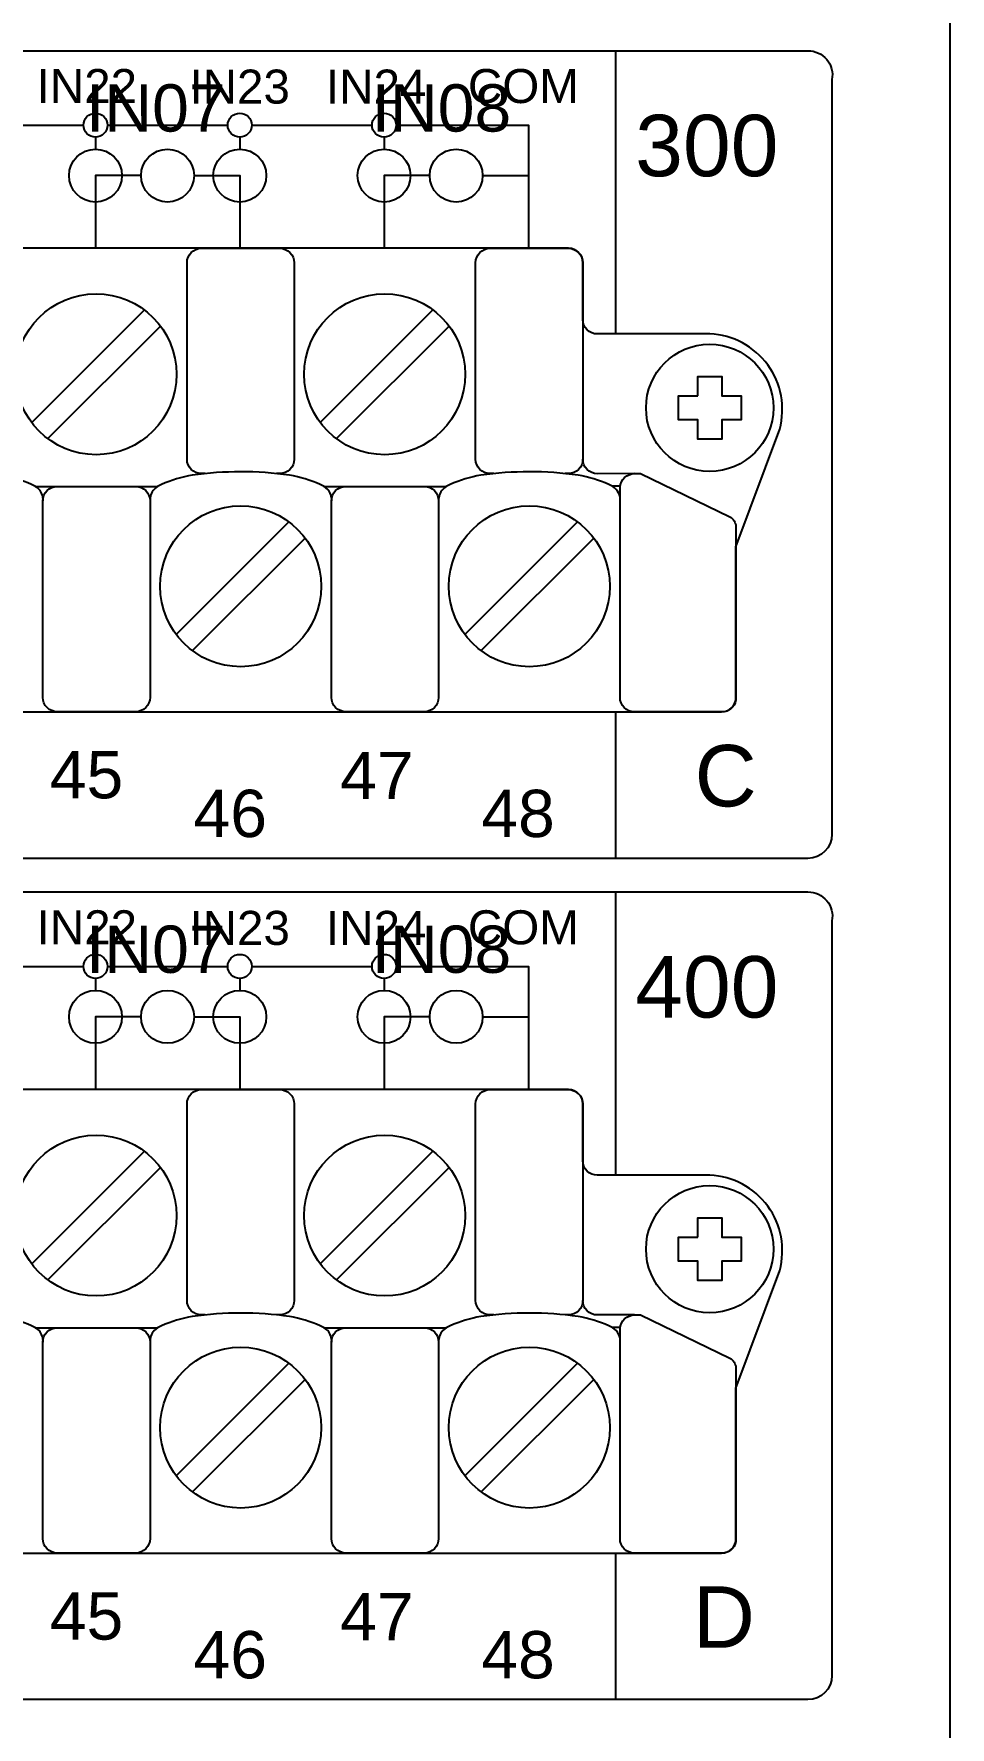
# Model space of a CAD drawing. Extents: x 1 to 47.7, y 0.3 to 34.2.
# Drawn here: x 42.345 to 44.25, y 9.049 to 12.571 of the extents above; entities that cross this region are included whole.
import ezdxf

# ---------------------------------------------------------------- set-up
doc = ezdxf.new("R2010")
doc.units = 0
doc.header["$MEASUREMENT"] = 0
for name, color, linetype in [('5_1__0__EMPTY', 7, 'CONTINUOUS'), ('5_2__2___8__OPTOISO_IND_LS', 7, 'CONTINUOUS'), ('5_3__7___8__OPTOISO_IND_LS', 7, 'CONTINUOUS'), ('5_4__4___24__OPTOISO_LS_IN', 7, 'CONTINUOUS'), ('5_5__D___24__OPTOISO_LS_IN', 7, 'CONTINUOUS'), ('5_6__8___8__OPTOISO_IND_LS', 7, 'CONTINUOUS'), ('6_1__0__EMPTY', 7, 'CONTINUOUS'), ('6_2__2___8__OPTOISO_IND_LS', 7, 'CONTINUOUS'), ('6_3__7___8__OPTOISO_IND_LS', 7, 'CONTINUOUS'), ('6_4__4___24__OPTOISO_LS_IN', 7, 'CONTINUOUS'), ('6_5__D___24__OPTOISO_LS_IN', 7, 'CONTINUOUS'), ('6_6__8___8__OPTOISO_IND_LS', 7, 'CONTINUOUS'), ('7_0______DWG_', 7, 'CONTINUOUS')]:
    doc.layers.add(name, color=color, linetype=linetype)
doc.styles.add('ARIAL', font='arial.ttf')

msp = doc.modelspace()

# ---------------------------------------------------------------- linework, layer by layer
at = {"layer": '5_1__0__EMPTY'}
msp.add_lwpolyline([(43.4565, 12.1253), (38.4754, 12.1254, 0.414215), (38.4454, 12.0954), (38.4455, 11.7825), (38.3546, 11.5377, 0.47859), (38.4996, 11.3392), (38.733, 11.3392, -0.414214), (38.763, 11.3092), (38.763, 11.1912, 0.414213), (38.793, 11.1612), (43.7748, 11.1611, 0.414214), (43.8048, 11.1911), (43.8048, 11.5042), (43.8957, 11.7489, 0.480048), (43.7507, 11.9471), (43.5165, 11.9471, -0.414214), (43.4865, 11.9771), (43.4865, 12.0953, 0.414212), (43.4565, 12.1253), (43.4565, 12.1253)], format="xyb", dxfattribs=at)
msp.add_lwpolyline([(43.7252, 11.8182), (43.7252, 11.8585), (43.7752, 11.8585), (43.7752, 11.8182), (43.8153, 11.8182), (43.8153, 11.7683), (43.7752, 11.7683), (43.7752, 11.7283), (43.7252, 11.7283), (43.7252, 11.7683), (43.6851, 11.7683), (43.6851, 11.8182)], close=True, dxfattribs=at)
msp.add_circle((43.7502, 11.7934), 0.1324, dxfattribs=at)
at = {"layer": '5_2__2___8__OPTOISO_IND_LS'}
for points in [[(42.5681, 12.2765), (42.4732, 12.2765), (42.4732, 12.1253)], [(42.6781, 12.2765), (42.7732, 12.2765), (42.7732, 12.1253)], [(43.1681, 12.2765), (43.0732, 12.2765), (43.0732, 12.1253)], [(43.2781, 12.2765), (43.3732, 12.2765), (43.3732, 12.1253)], [(42.5749, 11.997), (42.3407, 11.7628)], [(43.1749, 11.997), (42.9407, 11.7628)], [(42.6083, 11.9635), (42.3741, 11.7294)], [(43.2083, 11.9635), (42.9741, 11.7294)], [(42.348, 11.6299), (42.6031, 11.6299)], [(42.948, 11.6299), (43.2031, 11.6299)], [(43.564, 11.6306), (43.547, 11.6306)], [(42.8755, 11.556), (42.6413, 11.3218)], [(43.4755, 11.556), (43.2414, 11.3218)], [(42.9089, 11.5225), (42.6748, 11.2884)], [(43.509, 11.5225), (43.2748, 11.2884)]]:
    msp.add_lwpolyline(points, dxfattribs=at)
for points in [[(38.763, 11.1912, 0.414213), (38.793, 11.1612), (43.7748, 11.1611, 0.414214), (43.8048, 11.1911), (43.8048, 11.5042), (43.8957, 11.7489, 0.480048), (43.7507, 11.9471), (43.5165, 11.9471, -0.414214), (43.4865, 11.9771), (43.4865, 12.0953, 0.414212), (43.4565, 12.1253), (43.4565, 12.1253), (38.4754, 12.1254, 0.414215), (38.4454, 12.0954), (38.4455, 11.7825), (38.3546, 11.5377, 0.47859), (38.4996, 11.3392), (38.733, 11.3392, -0.414214), (38.763, 11.3092)], [(42.7015, 11.6566), (42.6936, 11.6566, -0.414214), (42.6636, 11.6866), (42.6636, 12.0953, -0.414214), (42.6936, 12.1253), (42.8564, 12.1253, -0.414214), (42.8864, 12.0953), (42.8864, 11.6866, -0.414214), (42.8564, 11.6566), (42.8496, 11.6566)], [(43.3015, 11.6566), (43.2936, 11.6566, -0.414214), (43.2636, 11.6866), (43.2636, 12.0953, -0.414214), (43.2936, 12.1253), (43.4565, 12.1253, -0.414214), (43.4865, 12.0953), (43.4865, 11.6866, -0.414214), (43.4565, 11.6566), (43.4496, 11.6566)], [(42.3645, 11.5999, 0.191033), (42.356, 11.6238, 0.081668), (42.3404, 11.634, 0.0591), (42.2767, 11.6533, 0.034646), (42.1751, 11.6604, 0.03436), (42.0744, 11.6533, 0.0591), (42.0107, 11.634, 0.081668), (41.9951, 11.6238, 0.191033), (41.9866, 11.5999)], [(42.9645, 11.5999, 0.191033), (42.956, 11.6238, 0.081668), (42.9404, 11.634, 0.0591), (42.8767, 11.6533, 0.034646), (42.7751, 11.6604, 0.03436), (42.6745, 11.6533, 0.0591), (42.6107, 11.634, 0.081668), (42.5951, 11.6238, 0.191033), (42.5866, 11.5999)], [(43.5638, 11.6084, 0.127742), (43.556, 11.6238, 0.081668), (43.5404, 11.634, 0.0591), (43.4767, 11.6533, 0.034646), (43.3752, 11.6604, 0.03436), (43.2745, 11.6533, 0.0591), (43.2108, 11.634, 0.081668), (43.1951, 11.6238, 0.191033), (43.1866, 11.5999)], [(43.5938, 11.6565), (43.5165, 11.6564, -0.414214), (43.4865, 11.6864)], [(42.5566, 11.6299, -0.414214), (42.5866, 11.5999), (42.5866, 11.1912, -0.414214), (42.5566, 11.1612), (42.3938, 11.1612, -0.414214), (42.3638, 11.1912), (42.3638, 11.5999, -0.414214), (42.3938, 11.6299)], [(43.1566, 11.6299, -0.414214), (43.1866, 11.5999), (43.1866, 11.1912, -0.414214), (43.1566, 11.1612), (42.9938, 11.1612, -0.414214), (42.9638, 11.1912), (42.9638, 11.5999, -0.414214), (42.9938, 11.6299)]]:
    msp.add_lwpolyline(points, format="xyb", dxfattribs=at)
msp.add_lwpolyline([(43.7252, 11.8182), (43.7252, 11.8585), (43.7752, 11.8585), (43.7752, 11.8182), (43.8153, 11.8182), (43.8153, 11.7683), (43.7752, 11.7683), (43.7752, 11.7283), (43.7252, 11.7283), (43.7252, 11.7683), (43.6851, 11.7683), (43.6851, 11.8182)], close=True, dxfattribs=at)
msp.add_lwpolyline([(43.7781, 11.1613), (43.5938, 11.1611, -0.414214), (43.5638, 11.1911), (43.5638, 11.6282, -0.390527), (43.5938, 11.6565), (43.606, 11.6565), (43.7919, 11.5668, -0.241514), (43.8048, 11.5468), (43.8048, 11.1911, -0.422157)], format="xyb", close=True, dxfattribs=at)
for centre, radius in [((42.6231, 12.2765), 0.055), ((43.2231, 12.2765), 0.055), ((42.4745, 11.8632), 0.1673), ((43.0745, 11.8632), 0.1673), ((43.7502, 11.7934), 0.1324), ((42.7751, 11.4222), 0.1673), ((43.3752, 11.4222), 0.1673)]:
    msp.add_circle(centre, radius, dxfattribs=at)
at = {"layer": '5_3__7___8__OPTOISO_IND_LS'}
for points in [[(42.5681, 12.2765), (42.4732, 12.2765), (42.4732, 12.1253)], [(42.6781, 12.2765), (42.7732, 12.2765), (42.7732, 12.1253)], [(43.1681, 12.2765), (43.0732, 12.2765), (43.0732, 12.1253)], [(43.2781, 12.2765), (43.3732, 12.2765), (43.3732, 12.1253)], [(42.5749, 11.997), (42.3407, 11.7628)], [(43.1749, 11.997), (42.9407, 11.7628)], [(42.6083, 11.9635), (42.3741, 11.7294)], [(43.2083, 11.9635), (42.9741, 11.7294)], [(42.348, 11.6299), (42.6031, 11.6299)], [(42.948, 11.6299), (43.2031, 11.6299)], [(43.564, 11.6306), (43.547, 11.6306)], [(42.8755, 11.556), (42.6413, 11.3218)], [(43.4755, 11.556), (43.2414, 11.3218)], [(42.9089, 11.5225), (42.6748, 11.2884)], [(43.509, 11.5225), (43.2748, 11.2884)]]:
    msp.add_lwpolyline(points, dxfattribs=at)
for points in [[(38.763, 11.1912, 0.414213), (38.793, 11.1612), (43.7748, 11.1611, 0.414214), (43.8048, 11.1911), (43.8048, 11.5042), (43.8957, 11.7489, 0.480048), (43.7507, 11.9471), (43.5165, 11.9471, -0.414214), (43.4865, 11.9771), (43.4865, 12.0953, 0.414212), (43.4565, 12.1253), (43.4565, 12.1253), (38.4754, 12.1254, 0.414215), (38.4454, 12.0954), (38.4455, 11.7825), (38.3546, 11.5377, 0.47859), (38.4996, 11.3392), (38.733, 11.3392, -0.414214), (38.763, 11.3092)], [(42.7015, 11.6566), (42.6936, 11.6566, -0.414214), (42.6636, 11.6866), (42.6636, 12.0953, -0.414214), (42.6936, 12.1253), (42.8564, 12.1253, -0.414214), (42.8864, 12.0953), (42.8864, 11.6866, -0.414214), (42.8564, 11.6566), (42.8496, 11.6566)], [(43.3015, 11.6566), (43.2936, 11.6566, -0.414214), (43.2636, 11.6866), (43.2636, 12.0953, -0.414214), (43.2936, 12.1253), (43.4565, 12.1253, -0.414214), (43.4865, 12.0953), (43.4865, 11.6866, -0.414214), (43.4565, 11.6566), (43.4496, 11.6566)], [(42.3645, 11.5999, 0.191033), (42.356, 11.6238, 0.081668), (42.3404, 11.634, 0.0591), (42.2767, 11.6533, 0.034646), (42.1751, 11.6604, 0.03436), (42.0744, 11.6533, 0.0591), (42.0107, 11.634, 0.081668), (41.9951, 11.6238, 0.191033), (41.9866, 11.5999)], [(42.9645, 11.5999, 0.191033), (42.956, 11.6238, 0.081668), (42.9404, 11.634, 0.0591), (42.8767, 11.6533, 0.034646), (42.7751, 11.6604, 0.03436), (42.6745, 11.6533, 0.0591), (42.6107, 11.634, 0.081668), (42.5951, 11.6238, 0.191033), (42.5866, 11.5999)], [(43.5638, 11.6084, 0.127742), (43.556, 11.6238, 0.081668), (43.5404, 11.634, 0.0591), (43.4767, 11.6533, 0.034646), (43.3752, 11.6604, 0.03436), (43.2745, 11.6533, 0.0591), (43.2108, 11.634, 0.081668), (43.1951, 11.6238, 0.191033), (43.1866, 11.5999)], [(43.5938, 11.6565), (43.5165, 11.6564, -0.414214), (43.4865, 11.6864)], [(42.5566, 11.6299, -0.414214), (42.5866, 11.5999), (42.5866, 11.1912, -0.414214), (42.5566, 11.1612), (42.3938, 11.1612, -0.414214), (42.3638, 11.1912), (42.3638, 11.5999, -0.414214), (42.3938, 11.6299)], [(43.1566, 11.6299, -0.414214), (43.1866, 11.5999), (43.1866, 11.1912, -0.414214), (43.1566, 11.1612), (42.9938, 11.1612, -0.414214), (42.9638, 11.1912), (42.9638, 11.5999, -0.414214), (42.9938, 11.6299)]]:
    msp.add_lwpolyline(points, format="xyb", dxfattribs=at)
msp.add_lwpolyline([(43.7252, 11.8182), (43.7252, 11.8585), (43.7752, 11.8585), (43.7752, 11.8182), (43.8153, 11.8182), (43.8153, 11.7683), (43.7752, 11.7683), (43.7752, 11.7283), (43.7252, 11.7283), (43.7252, 11.7683), (43.6851, 11.7683), (43.6851, 11.8182)], close=True, dxfattribs=at)
msp.add_lwpolyline([(43.7781, 11.1613), (43.5938, 11.1611, -0.414214), (43.5638, 11.1911), (43.5638, 11.6282, -0.390527), (43.5938, 11.6565), (43.606, 11.6565), (43.7919, 11.5668, -0.241514), (43.8048, 11.5468), (43.8048, 11.1911, -0.422157)], format="xyb", close=True, dxfattribs=at)
for centre, radius in [((42.6231, 12.2765), 0.055), ((43.2231, 12.2765), 0.055), ((42.4745, 11.8632), 0.1673), ((43.0745, 11.8632), 0.1673), ((43.7502, 11.7934), 0.1324), ((42.7751, 11.4222), 0.1673), ((43.3752, 11.4222), 0.1673)]:
    msp.add_circle(centre, radius, dxfattribs=at)
at = {"layer": '5_4__4___24__OPTOISO_LS_IN'}
for points in [[(42.1982, 12.3815), (42.4482, 12.3815)], [(42.4982, 12.3815), (42.7482, 12.3815)], [(42.7982, 12.3815), (43.0482, 12.3815)], [(43.0982, 12.3815), (43.3732, 12.3815), (43.3732, 12.1253)], [(42.4732, 12.3565), (42.4732, 12.3315)], [(42.7732, 12.3565), (42.7732, 12.3315)], [(43.0732, 12.3565), (43.0732, 12.3315)], [(42.4732, 12.2215), (42.4732, 12.1253)], [(42.7732, 12.2215), (42.7732, 12.1253)], [(43.0732, 12.2215), (43.0732, 12.1253)], [(42.5749, 11.997), (42.3407, 11.7628)], [(43.1749, 11.997), (42.9407, 11.7628)], [(42.6083, 11.9635), (42.3741, 11.7294)], [(43.2083, 11.9635), (42.9741, 11.7294)], [(42.348, 11.6299), (42.6031, 11.6299)], [(42.948, 11.6299), (43.2031, 11.6299)], [(43.564, 11.6306), (43.547, 11.6306)], [(42.8755, 11.556), (42.6413, 11.3218)], [(43.4755, 11.556), (43.2414, 11.3218)], [(42.9089, 11.5225), (42.6748, 11.2884)], [(43.509, 11.5225), (43.2748, 11.2884)]]:
    msp.add_lwpolyline(points, dxfattribs=at)
for points in [[(38.763, 11.1912, 0.414213), (38.793, 11.1612), (43.7748, 11.1611, 0.414214), (43.8048, 11.1911), (43.8048, 11.5042), (43.8957, 11.7489, 0.480048), (43.7507, 11.9471), (43.5165, 11.9471, -0.414214), (43.4865, 11.9771), (43.4865, 12.0953, 0.414212), (43.4565, 12.1253), (43.4565, 12.1253), (38.4754, 12.1254, 0.414215), (38.4454, 12.0954), (38.4455, 11.7825), (38.3546, 11.5377, 0.47859), (38.4996, 11.3392), (38.733, 11.3392, -0.414214), (38.763, 11.3092)], [(42.7015, 11.6566), (42.6936, 11.6566, -0.414214), (42.6636, 11.6866), (42.6636, 12.0953, -0.414214), (42.6936, 12.1253), (42.8564, 12.1253, -0.414214), (42.8864, 12.0953), (42.8864, 11.6866, -0.414214), (42.8564, 11.6566), (42.8496, 11.6566)], [(43.3015, 11.6566), (43.2936, 11.6566, -0.414214), (43.2636, 11.6866), (43.2636, 12.0953, -0.414214), (43.2936, 12.1253), (43.4565, 12.1253, -0.414214), (43.4865, 12.0953), (43.4865, 11.6866, -0.414214), (43.4565, 11.6566), (43.4496, 11.6566)], [(42.3645, 11.5999, 0.191033), (42.356, 11.6238, 0.081668), (42.3404, 11.634, 0.0591), (42.2767, 11.6533, 0.034646), (42.1751, 11.6604, 0.03436), (42.0744, 11.6533, 0.0591), (42.0107, 11.634, 0.081668), (41.9951, 11.6238, 0.191033), (41.9866, 11.5999)], [(42.9645, 11.5999, 0.191033), (42.956, 11.6238, 0.081668), (42.9404, 11.634, 0.0591), (42.8767, 11.6533, 0.034646), (42.7751, 11.6604, 0.03436), (42.6745, 11.6533, 0.0591), (42.6107, 11.634, 0.081668), (42.5951, 11.6238, 0.191033), (42.5866, 11.5999)], [(43.5638, 11.6084, 0.127742), (43.556, 11.6238, 0.081668), (43.5404, 11.634, 0.0591), (43.4767, 11.6533, 0.034646), (43.3752, 11.6604, 0.03436), (43.2745, 11.6533, 0.0591), (43.2108, 11.634, 0.081668), (43.1951, 11.6238, 0.191033), (43.1866, 11.5999)], [(43.5938, 11.6565), (43.5165, 11.6564, -0.414214), (43.4865, 11.6864)], [(42.5566, 11.6299, -0.414214), (42.5866, 11.5999), (42.5866, 11.1912, -0.414214), (42.5566, 11.1612), (42.3938, 11.1612, -0.414214), (42.3638, 11.1912), (42.3638, 11.5999, -0.414214), (42.3938, 11.6299)], [(43.1566, 11.6299, -0.414214), (43.1866, 11.5999), (43.1866, 11.1912, -0.414214), (43.1566, 11.1612), (42.9938, 11.1612, -0.414214), (42.9638, 11.1912), (42.9638, 11.5999, -0.414214), (42.9938, 11.6299)]]:
    msp.add_lwpolyline(points, format="xyb", dxfattribs=at)
msp.add_lwpolyline([(43.7252, 11.8182), (43.7252, 11.8585), (43.7752, 11.8585), (43.7752, 11.8182), (43.8153, 11.8182), (43.8153, 11.7683), (43.7752, 11.7683), (43.7752, 11.7283), (43.7252, 11.7283), (43.7252, 11.7683), (43.6851, 11.7683), (43.6851, 11.8182)], close=True, dxfattribs=at)
msp.add_lwpolyline([(43.7781, 11.1613), (43.5938, 11.1611, -0.414214), (43.5638, 11.1911), (43.5638, 11.6282, -0.390527), (43.5938, 11.6565), (43.606, 11.6565), (43.7919, 11.5668, -0.241514), (43.8048, 11.5468), (43.8048, 11.1911, -0.422157)], format="xyb", close=True, dxfattribs=at)
for centre, radius in [((42.4732, 12.3815), 0.025), ((42.7732, 12.3815), 0.025), ((43.0732, 12.3815), 0.025), ((42.4732, 12.2765), 0.055), ((42.7732, 12.2765), 0.055), ((43.0732, 12.2765), 0.055), ((42.4745, 11.8632), 0.1673), ((43.0745, 11.8632), 0.1673), ((43.7502, 11.7934), 0.1324), ((42.7751, 11.4222), 0.1673), ((43.3752, 11.4222), 0.1673)]:
    msp.add_circle(centre, radius, dxfattribs=at)
at = {"layer": '5_5__D___24__OPTOISO_LS_IN'}
for points in [[(42.1982, 12.3815), (42.4482, 12.3815)], [(42.4982, 12.3815), (42.7482, 12.3815)], [(42.7982, 12.3815), (43.0482, 12.3815)], [(43.0982, 12.3815), (43.3732, 12.3815), (43.3732, 12.1253)], [(42.4732, 12.3565), (42.4732, 12.3315)], [(42.7732, 12.3565), (42.7732, 12.3315)], [(43.0732, 12.3565), (43.0732, 12.3315)], [(42.4732, 12.2215), (42.4732, 12.1253)], [(42.7732, 12.2215), (42.7732, 12.1253)], [(43.0732, 12.2215), (43.0732, 12.1253)], [(42.5749, 11.997), (42.3407, 11.7628)], [(43.1749, 11.997), (42.9407, 11.7628)], [(42.6083, 11.9635), (42.3741, 11.7294)], [(43.2083, 11.9635), (42.9741, 11.7294)], [(42.348, 11.6299), (42.6031, 11.6299)], [(42.948, 11.6299), (43.2031, 11.6299)], [(43.564, 11.6306), (43.547, 11.6306)], [(42.8755, 11.556), (42.6413, 11.3218)], [(43.4755, 11.556), (43.2414, 11.3218)], [(42.9089, 11.5225), (42.6748, 11.2884)], [(43.509, 11.5225), (43.2748, 11.2884)]]:
    msp.add_lwpolyline(points, dxfattribs=at)
for points in [[(38.763, 11.1912, 0.414213), (38.793, 11.1612), (43.7748, 11.1611, 0.414214), (43.8048, 11.1911), (43.8048, 11.5042), (43.8957, 11.7489, 0.480048), (43.7507, 11.9471), (43.5165, 11.9471, -0.414214), (43.4865, 11.9771), (43.4865, 12.0953, 0.414212), (43.4565, 12.1253), (43.4565, 12.1253), (38.4754, 12.1254, 0.414215), (38.4454, 12.0954), (38.4455, 11.7825), (38.3546, 11.5377, 0.47859), (38.4996, 11.3392), (38.733, 11.3392, -0.414214), (38.763, 11.3092)], [(42.7015, 11.6566), (42.6936, 11.6566, -0.414214), (42.6636, 11.6866), (42.6636, 12.0953, -0.414214), (42.6936, 12.1253), (42.8564, 12.1253, -0.414214), (42.8864, 12.0953), (42.8864, 11.6866, -0.414214), (42.8564, 11.6566), (42.8496, 11.6566)], [(43.3015, 11.6566), (43.2936, 11.6566, -0.414214), (43.2636, 11.6866), (43.2636, 12.0953, -0.414214), (43.2936, 12.1253), (43.4565, 12.1253, -0.414214), (43.4865, 12.0953), (43.4865, 11.6866, -0.414214), (43.4565, 11.6566), (43.4496, 11.6566)], [(42.3645, 11.5999, 0.191033), (42.356, 11.6238, 0.081668), (42.3404, 11.634, 0.0591), (42.2767, 11.6533, 0.034646), (42.1751, 11.6604, 0.03436), (42.0744, 11.6533, 0.0591), (42.0107, 11.634, 0.081668), (41.9951, 11.6238, 0.191033), (41.9866, 11.5999)], [(42.9645, 11.5999, 0.191033), (42.956, 11.6238, 0.081668), (42.9404, 11.634, 0.0591), (42.8767, 11.6533, 0.034646), (42.7751, 11.6604, 0.03436), (42.6745, 11.6533, 0.0591), (42.6107, 11.634, 0.081668), (42.5951, 11.6238, 0.191033), (42.5866, 11.5999)], [(43.5638, 11.6084, 0.127742), (43.556, 11.6238, 0.081668), (43.5404, 11.634, 0.0591), (43.4767, 11.6533, 0.034646), (43.3752, 11.6604, 0.03436), (43.2745, 11.6533, 0.0591), (43.2108, 11.634, 0.081668), (43.1951, 11.6238, 0.191033), (43.1866, 11.5999)], [(43.5938, 11.6565), (43.5165, 11.6564, -0.414214), (43.4865, 11.6864)], [(42.5566, 11.6299, -0.414214), (42.5866, 11.5999), (42.5866, 11.1912, -0.414214), (42.5566, 11.1612), (42.3938, 11.1612, -0.414214), (42.3638, 11.1912), (42.3638, 11.5999, -0.414214), (42.3938, 11.6299)], [(43.1566, 11.6299, -0.414214), (43.1866, 11.5999), (43.1866, 11.1912, -0.414214), (43.1566, 11.1612), (42.9938, 11.1612, -0.414214), (42.9638, 11.1912), (42.9638, 11.5999, -0.414214), (42.9938, 11.6299)]]:
    msp.add_lwpolyline(points, format="xyb", dxfattribs=at)
msp.add_lwpolyline([(43.7252, 11.8182), (43.7252, 11.8585), (43.7752, 11.8585), (43.7752, 11.8182), (43.8153, 11.8182), (43.8153, 11.7683), (43.7752, 11.7683), (43.7752, 11.7283), (43.7252, 11.7283), (43.7252, 11.7683), (43.6851, 11.7683), (43.6851, 11.8182)], close=True, dxfattribs=at)
msp.add_lwpolyline([(43.7781, 11.1613), (43.5938, 11.1611, -0.414214), (43.5638, 11.1911), (43.5638, 11.6282, -0.390527), (43.5938, 11.6565), (43.606, 11.6565), (43.7919, 11.5668, -0.241514), (43.8048, 11.5468), (43.8048, 11.1911, -0.422157)], format="xyb", close=True, dxfattribs=at)
for centre, radius in [((42.4732, 12.3815), 0.025), ((42.7732, 12.3815), 0.025), ((43.0732, 12.3815), 0.025), ((42.4732, 12.2765), 0.055), ((42.7732, 12.2765), 0.055), ((43.0732, 12.2765), 0.055), ((42.4745, 11.8632), 0.1673), ((43.0745, 11.8632), 0.1673), ((43.7502, 11.7934), 0.1324), ((42.7751, 11.4222), 0.1673), ((43.3752, 11.4222), 0.1673)]:
    msp.add_circle(centre, radius, dxfattribs=at)
at = {"layer": '5_6__8___8__OPTOISO_IND_LS'}
for points in [[(42.5681, 12.2765), (42.4732, 12.2765), (42.4732, 12.1253)], [(42.6781, 12.2765), (42.7732, 12.2765), (42.7732, 12.1253)], [(43.1681, 12.2765), (43.0732, 12.2765), (43.0732, 12.1253)], [(43.2781, 12.2765), (43.3732, 12.2765), (43.3732, 12.1253)], [(42.5749, 11.997), (42.3407, 11.7628)], [(43.1749, 11.997), (42.9407, 11.7628)], [(42.6083, 11.9635), (42.3741, 11.7294)], [(43.2083, 11.9635), (42.9741, 11.7294)], [(42.348, 11.6299), (42.6031, 11.6299)], [(42.948, 11.6299), (43.2031, 11.6299)], [(43.564, 11.6306), (43.547, 11.6306)], [(42.8755, 11.556), (42.6413, 11.3218)], [(43.4755, 11.556), (43.2414, 11.3218)], [(42.9089, 11.5225), (42.6748, 11.2884)], [(43.509, 11.5225), (43.2748, 11.2884)]]:
    msp.add_lwpolyline(points, dxfattribs=at)
for points in [[(38.763, 11.1912, 0.414213), (38.793, 11.1612), (43.7748, 11.1611, 0.414214), (43.8048, 11.1911), (43.8048, 11.5042), (43.8957, 11.7489, 0.480048), (43.7507, 11.9471), (43.5165, 11.9471, -0.414214), (43.4865, 11.9771), (43.4865, 12.0953, 0.414212), (43.4565, 12.1253), (43.4565, 12.1253), (38.4754, 12.1254, 0.414215), (38.4454, 12.0954), (38.4455, 11.7825), (38.3546, 11.5377, 0.47859), (38.4996, 11.3392), (38.733, 11.3392, -0.414214), (38.763, 11.3092)], [(42.7015, 11.6566), (42.6936, 11.6566, -0.414214), (42.6636, 11.6866), (42.6636, 12.0953, -0.414214), (42.6936, 12.1253), (42.8564, 12.1253, -0.414214), (42.8864, 12.0953), (42.8864, 11.6866, -0.414214), (42.8564, 11.6566), (42.8496, 11.6566)], [(43.3015, 11.6566), (43.2936, 11.6566, -0.414214), (43.2636, 11.6866), (43.2636, 12.0953, -0.414214), (43.2936, 12.1253), (43.4565, 12.1253, -0.414214), (43.4865, 12.0953), (43.4865, 11.6866, -0.414214), (43.4565, 11.6566), (43.4496, 11.6566)], [(42.3645, 11.5999, 0.191033), (42.356, 11.6238, 0.081668), (42.3404, 11.634, 0.0591), (42.2767, 11.6533, 0.034646), (42.1751, 11.6604, 0.03436), (42.0744, 11.6533, 0.0591), (42.0107, 11.634, 0.081668), (41.9951, 11.6238, 0.191033), (41.9866, 11.5999)], [(42.9645, 11.5999, 0.191033), (42.956, 11.6238, 0.081668), (42.9404, 11.634, 0.0591), (42.8767, 11.6533, 0.034646), (42.7751, 11.6604, 0.03436), (42.6745, 11.6533, 0.0591), (42.6107, 11.634, 0.081668), (42.5951, 11.6238, 0.191033), (42.5866, 11.5999)], [(43.5638, 11.6084, 0.127742), (43.556, 11.6238, 0.081668), (43.5404, 11.634, 0.0591), (43.4767, 11.6533, 0.034646), (43.3752, 11.6604, 0.03436), (43.2745, 11.6533, 0.0591), (43.2108, 11.634, 0.081668), (43.1951, 11.6238, 0.191033), (43.1866, 11.5999)], [(43.5938, 11.6565), (43.5165, 11.6564, -0.414214), (43.4865, 11.6864)], [(42.5566, 11.6299, -0.414214), (42.5866, 11.5999), (42.5866, 11.1912, -0.414214), (42.5566, 11.1612), (42.3938, 11.1612, -0.414214), (42.3638, 11.1912), (42.3638, 11.5999, -0.414214), (42.3938, 11.6299)], [(43.1566, 11.6299, -0.414214), (43.1866, 11.5999), (43.1866, 11.1912, -0.414214), (43.1566, 11.1612), (42.9938, 11.1612, -0.414214), (42.9638, 11.1912), (42.9638, 11.5999, -0.414214), (42.9938, 11.6299)]]:
    msp.add_lwpolyline(points, format="xyb", dxfattribs=at)
msp.add_lwpolyline([(43.7252, 11.8182), (43.7252, 11.8585), (43.7752, 11.8585), (43.7752, 11.8182), (43.8153, 11.8182), (43.8153, 11.7683), (43.7752, 11.7683), (43.7752, 11.7283), (43.7252, 11.7283), (43.7252, 11.7683), (43.6851, 11.7683), (43.6851, 11.8182)], close=True, dxfattribs=at)
msp.add_lwpolyline([(43.7781, 11.1613), (43.5938, 11.1611, -0.414214), (43.5638, 11.1911), (43.5638, 11.6282, -0.390527), (43.5938, 11.6565), (43.606, 11.6565), (43.7919, 11.5668, -0.241514), (43.8048, 11.5468), (43.8048, 11.1911, -0.422157)], format="xyb", close=True, dxfattribs=at)
for centre, radius in [((42.6231, 12.2765), 0.055), ((43.2231, 12.2765), 0.055), ((42.4745, 11.8632), 0.1673), ((43.0745, 11.8632), 0.1673), ((43.7502, 11.7934), 0.1324), ((42.7751, 11.4222), 0.1673), ((43.3752, 11.4222), 0.1673)]:
    msp.add_circle(centre, radius, dxfattribs=at)
at = {"layer": '6_1__0__EMPTY'}
msp.add_lwpolyline([(43.4565, 10.3753), (38.4754, 10.3754, 0.414215), (38.4454, 10.3454), (38.4455, 10.0325), (38.3546, 9.7877, 0.47859), (38.4996, 9.5892), (38.733, 9.5892, -0.414214), (38.763, 9.5592), (38.763, 9.4412, 0.414213), (38.793, 9.4112), (43.7748, 9.4111, 0.414214), (43.8048, 9.4411), (43.8048, 9.7542), (43.8957, 9.9989, 0.480048), (43.7507, 10.1971), (43.5165, 10.1971, -0.414214), (43.4865, 10.2271), (43.4865, 10.3453, 0.414212), (43.4565, 10.3753), (43.4565, 10.3753)], format="xyb", dxfattribs=at)
msp.add_lwpolyline([(43.7252, 10.0682), (43.7252, 10.1085), (43.7752, 10.1085), (43.7752, 10.0682), (43.8153, 10.0682), (43.8153, 10.0183), (43.7752, 10.0183), (43.7752, 9.9783), (43.7252, 9.9783), (43.7252, 10.0183), (43.6851, 10.0183), (43.6851, 10.0682)], close=True, dxfattribs=at)
msp.add_circle((43.7502, 10.0434), 0.1324, dxfattribs=at)
at = {"layer": '6_2__2___8__OPTOISO_IND_LS'}
for points in [[(42.5681, 10.5265), (42.4732, 10.5265), (42.4732, 10.3753)], [(42.6781, 10.5265), (42.7732, 10.5265), (42.7732, 10.3753)], [(43.1681, 10.5265), (43.0732, 10.5265), (43.0732, 10.3753)], [(43.2781, 10.5265), (43.3732, 10.5265), (43.3732, 10.3753)], [(42.5749, 10.247), (42.3407, 10.0128)], [(43.1749, 10.247), (42.9407, 10.0128)], [(42.6083, 10.2135), (42.3741, 9.9794)], [(43.2083, 10.2135), (42.9741, 9.9794)], [(42.348, 9.8799), (42.6031, 9.8799)], [(42.948, 9.8799), (43.2031, 9.8799)], [(43.564, 9.8806), (43.547, 9.8806)], [(42.8755, 9.806), (42.6413, 9.5718)], [(43.4755, 9.806), (43.2414, 9.5718)], [(42.9089, 9.7725), (42.6748, 9.5384)], [(43.509, 9.7725), (43.2748, 9.5384)]]:
    msp.add_lwpolyline(points, dxfattribs=at)
for points in [[(38.763, 9.4412, 0.414213), (38.793, 9.4112), (43.7748, 9.4111, 0.414214), (43.8048, 9.4411), (43.8048, 9.7542), (43.8957, 9.9989, 0.480048), (43.7507, 10.1971), (43.5165, 10.1971, -0.414214), (43.4865, 10.2271), (43.4865, 10.3453, 0.414212), (43.4565, 10.3753), (43.4565, 10.3753), (38.4754, 10.3754, 0.414215), (38.4454, 10.3454), (38.4455, 10.0325), (38.3546, 9.7877, 0.47859), (38.4996, 9.5892), (38.733, 9.5892, -0.414214), (38.763, 9.5592)], [(42.7015, 9.9066), (42.6936, 9.9066, -0.414214), (42.6636, 9.9366), (42.6636, 10.3453, -0.414214), (42.6936, 10.3753), (42.8564, 10.3753, -0.414214), (42.8864, 10.3453), (42.8864, 9.9366, -0.414214), (42.8564, 9.9066), (42.8496, 9.9066)], [(43.3015, 9.9066), (43.2936, 9.9066, -0.414214), (43.2636, 9.9366), (43.2636, 10.3453, -0.414214), (43.2936, 10.3753), (43.4565, 10.3753, -0.414214), (43.4865, 10.3453), (43.4865, 9.9366, -0.414214), (43.4565, 9.9066), (43.4496, 9.9066)], [(43.5938, 9.9065), (43.5165, 9.9064, -0.414214), (43.4865, 9.9364)], [(42.3645, 9.8499, 0.191033), (42.356, 9.8738, 0.081668), (42.3404, 9.884, 0.0591), (42.2767, 9.9033, 0.034646), (42.1751, 9.9104, 0.03436), (42.0744, 9.9033, 0.0591), (42.0107, 9.884, 0.081668), (41.9951, 9.8738, 0.191033), (41.9866, 9.8499)], [(42.9645, 9.8499, 0.191033), (42.956, 9.8738, 0.081668), (42.9404, 9.884, 0.0591), (42.8767, 9.9033, 0.034646), (42.7751, 9.9104, 0.03436), (42.6745, 9.9033, 0.0591), (42.6107, 9.884, 0.081668), (42.5951, 9.8738, 0.191033), (42.5866, 9.8499)], [(43.5638, 9.8584, 0.127742), (43.556, 9.8738, 0.081668), (43.5404, 9.884, 0.0591), (43.4767, 9.9033, 0.034646), (43.3752, 9.9104, 0.03436), (43.2745, 9.9033, 0.0591), (43.2108, 9.884, 0.081668), (43.1951, 9.8738, 0.191033), (43.1866, 9.8499)], [(42.5566, 9.8799, -0.414214), (42.5866, 9.8499), (42.5866, 9.4412, -0.414214), (42.5566, 9.4112), (42.3938, 9.4112, -0.414214), (42.3638, 9.4412), (42.3638, 9.8499, -0.414214), (42.3938, 9.8799)], [(43.1566, 9.8799, -0.414214), (43.1866, 9.8499), (43.1866, 9.4412, -0.414214), (43.1566, 9.4112), (42.9938, 9.4112, -0.414214), (42.9638, 9.4412), (42.9638, 9.8499, -0.414214), (42.9938, 9.8799)]]:
    msp.add_lwpolyline(points, format="xyb", dxfattribs=at)
msp.add_lwpolyline([(43.7252, 10.0682), (43.7252, 10.1085), (43.7752, 10.1085), (43.7752, 10.0682), (43.8153, 10.0682), (43.8153, 10.0183), (43.7752, 10.0183), (43.7752, 9.9783), (43.7252, 9.9783), (43.7252, 10.0183), (43.6851, 10.0183), (43.6851, 10.0682)], close=True, dxfattribs=at)
msp.add_lwpolyline([(43.7781, 9.4113), (43.5938, 9.4111, -0.414214), (43.5638, 9.4411), (43.5638, 9.8782, -0.390527), (43.5938, 9.9065), (43.606, 9.9065), (43.7919, 9.8168, -0.241514), (43.8048, 9.7968), (43.8048, 9.4411, -0.422157)], format="xyb", close=True, dxfattribs=at)
for centre, radius in [((42.6231, 10.5265), 0.055), ((43.2231, 10.5265), 0.055), ((42.4745, 10.1132), 0.1673), ((43.0745, 10.1132), 0.1673), ((43.7502, 10.0434), 0.1324), ((42.7751, 9.6722), 0.1673), ((43.3752, 9.6722), 0.1673)]:
    msp.add_circle(centre, radius, dxfattribs=at)
at = {"layer": '6_3__7___8__OPTOISO_IND_LS'}
for points in [[(42.5681, 10.5265), (42.4732, 10.5265), (42.4732, 10.3753)], [(42.6781, 10.5265), (42.7732, 10.5265), (42.7732, 10.3753)], [(43.1681, 10.5265), (43.0732, 10.5265), (43.0732, 10.3753)], [(43.2781, 10.5265), (43.3732, 10.5265), (43.3732, 10.3753)], [(42.5749, 10.247), (42.3407, 10.0128)], [(43.1749, 10.247), (42.9407, 10.0128)], [(42.6083, 10.2135), (42.3741, 9.9794)], [(43.2083, 10.2135), (42.9741, 9.9794)], [(42.348, 9.8799), (42.6031, 9.8799)], [(42.948, 9.8799), (43.2031, 9.8799)], [(43.564, 9.8806), (43.547, 9.8806)], [(42.8755, 9.806), (42.6413, 9.5718)], [(43.4755, 9.806), (43.2414, 9.5718)], [(42.9089, 9.7725), (42.6748, 9.5384)], [(43.509, 9.7725), (43.2748, 9.5384)]]:
    msp.add_lwpolyline(points, dxfattribs=at)
for points in [[(38.763, 9.4412, 0.414213), (38.793, 9.4112), (43.7748, 9.4111, 0.414214), (43.8048, 9.4411), (43.8048, 9.7542), (43.8957, 9.9989, 0.480048), (43.7507, 10.1971), (43.5165, 10.1971, -0.414214), (43.4865, 10.2271), (43.4865, 10.3453, 0.414212), (43.4565, 10.3753), (43.4565, 10.3753), (38.4754, 10.3754, 0.414215), (38.4454, 10.3454), (38.4455, 10.0325), (38.3546, 9.7877, 0.47859), (38.4996, 9.5892), (38.733, 9.5892, -0.414214), (38.763, 9.5592)], [(42.7015, 9.9066), (42.6936, 9.9066, -0.414214), (42.6636, 9.9366), (42.6636, 10.3453, -0.414214), (42.6936, 10.3753), (42.8564, 10.3753, -0.414214), (42.8864, 10.3453), (42.8864, 9.9366, -0.414214), (42.8564, 9.9066), (42.8496, 9.9066)], [(43.3015, 9.9066), (43.2936, 9.9066, -0.414214), (43.2636, 9.9366), (43.2636, 10.3453, -0.414214), (43.2936, 10.3753), (43.4565, 10.3753, -0.414214), (43.4865, 10.3453), (43.4865, 9.9366, -0.414214), (43.4565, 9.9066), (43.4496, 9.9066)], [(43.5938, 9.9065), (43.5165, 9.9064, -0.414214), (43.4865, 9.9364)], [(42.3645, 9.8499, 0.191033), (42.356, 9.8738, 0.081668), (42.3404, 9.884, 0.0591), (42.2767, 9.9033, 0.034646), (42.1751, 9.9104, 0.03436), (42.0744, 9.9033, 0.0591), (42.0107, 9.884, 0.081668), (41.9951, 9.8738, 0.191033), (41.9866, 9.8499)], [(42.9645, 9.8499, 0.191033), (42.956, 9.8738, 0.081668), (42.9404, 9.884, 0.0591), (42.8767, 9.9033, 0.034646), (42.7751, 9.9104, 0.03436), (42.6745, 9.9033, 0.0591), (42.6107, 9.884, 0.081668), (42.5951, 9.8738, 0.191033), (42.5866, 9.8499)], [(43.5638, 9.8584, 0.127742), (43.556, 9.8738, 0.081668), (43.5404, 9.884, 0.0591), (43.4767, 9.9033, 0.034646), (43.3752, 9.9104, 0.03436), (43.2745, 9.9033, 0.0591), (43.2108, 9.884, 0.081668), (43.1951, 9.8738, 0.191033), (43.1866, 9.8499)], [(42.5566, 9.8799, -0.414214), (42.5866, 9.8499), (42.5866, 9.4412, -0.414214), (42.5566, 9.4112), (42.3938, 9.4112, -0.414214), (42.3638, 9.4412), (42.3638, 9.8499, -0.414214), (42.3938, 9.8799)], [(43.1566, 9.8799, -0.414214), (43.1866, 9.8499), (43.1866, 9.4412, -0.414214), (43.1566, 9.4112), (42.9938, 9.4112, -0.414214), (42.9638, 9.4412), (42.9638, 9.8499, -0.414214), (42.9938, 9.8799)]]:
    msp.add_lwpolyline(points, format="xyb", dxfattribs=at)
msp.add_lwpolyline([(43.7252, 10.0682), (43.7252, 10.1085), (43.7752, 10.1085), (43.7752, 10.0682), (43.8153, 10.0682), (43.8153, 10.0183), (43.7752, 10.0183), (43.7752, 9.9783), (43.7252, 9.9783), (43.7252, 10.0183), (43.6851, 10.0183), (43.6851, 10.0682)], close=True, dxfattribs=at)
msp.add_lwpolyline([(43.7781, 9.4113), (43.5938, 9.4111, -0.414214), (43.5638, 9.4411), (43.5638, 9.8782, -0.390527), (43.5938, 9.9065), (43.606, 9.9065), (43.7919, 9.8168, -0.241514), (43.8048, 9.7968), (43.8048, 9.4411, -0.422157)], format="xyb", close=True, dxfattribs=at)
for centre, radius in [((42.6231, 10.5265), 0.055), ((43.2231, 10.5265), 0.055), ((42.4745, 10.1132), 0.1673), ((43.0745, 10.1132), 0.1673), ((43.7502, 10.0434), 0.1324), ((42.7751, 9.6722), 0.1673), ((43.3752, 9.6722), 0.1673)]:
    msp.add_circle(centre, radius, dxfattribs=at)
at = {"layer": '6_4__4___24__OPTOISO_LS_IN'}
for points in [[(42.1982, 10.6315), (42.4482, 10.6315)], [(42.4732, 10.6065), (42.4732, 10.5815)], [(42.4982, 10.6315), (42.7482, 10.6315)], [(42.7732, 10.6065), (42.7732, 10.5815)], [(42.7982, 10.6315), (43.0482, 10.6315)], [(43.0732, 10.6065), (43.0732, 10.5815)], [(43.0982, 10.6315), (43.3732, 10.6315), (43.3732, 10.3753)], [(42.4732, 10.4715), (42.4732, 10.3753)], [(42.7732, 10.4715), (42.7732, 10.3753)], [(43.0732, 10.4715), (43.0732, 10.3753)], [(42.5749, 10.247), (42.3407, 10.0128)], [(43.1749, 10.247), (42.9407, 10.0128)], [(42.6083, 10.2135), (42.3741, 9.9794)], [(43.2083, 10.2135), (42.9741, 9.9794)], [(42.348, 9.8799), (42.6031, 9.8799)], [(42.948, 9.8799), (43.2031, 9.8799)], [(43.564, 9.8806), (43.547, 9.8806)], [(42.8755, 9.806), (42.6413, 9.5718)], [(43.4755, 9.806), (43.2414, 9.5718)], [(42.9089, 9.7725), (42.6748, 9.5384)], [(43.509, 9.7725), (43.2748, 9.5384)]]:
    msp.add_lwpolyline(points, dxfattribs=at)
for points in [[(38.763, 9.4412, 0.414213), (38.793, 9.4112), (43.7748, 9.4111, 0.414214), (43.8048, 9.4411), (43.8048, 9.7542), (43.8957, 9.9989, 0.480048), (43.7507, 10.1971), (43.5165, 10.1971, -0.414214), (43.4865, 10.2271), (43.4865, 10.3453, 0.414212), (43.4565, 10.3753), (43.4565, 10.3753), (38.4754, 10.3754, 0.414215), (38.4454, 10.3454), (38.4455, 10.0325), (38.3546, 9.7877, 0.47859), (38.4996, 9.5892), (38.733, 9.5892, -0.414214), (38.763, 9.5592)], [(42.7015, 9.9066), (42.6936, 9.9066, -0.414214), (42.6636, 9.9366), (42.6636, 10.3453, -0.414214), (42.6936, 10.3753), (42.8564, 10.3753, -0.414214), (42.8864, 10.3453), (42.8864, 9.9366, -0.414214), (42.8564, 9.9066), (42.8496, 9.9066)], [(43.3015, 9.9066), (43.2936, 9.9066, -0.414214), (43.2636, 9.9366), (43.2636, 10.3453, -0.414214), (43.2936, 10.3753), (43.4565, 10.3753, -0.414214), (43.4865, 10.3453), (43.4865, 9.9366, -0.414214), (43.4565, 9.9066), (43.4496, 9.9066)], [(43.5938, 9.9065), (43.5165, 9.9064, -0.414214), (43.4865, 9.9364)], [(42.3645, 9.8499, 0.191033), (42.356, 9.8738, 0.081668), (42.3404, 9.884, 0.0591), (42.2767, 9.9033, 0.034646), (42.1751, 9.9104, 0.03436), (42.0744, 9.9033, 0.0591), (42.0107, 9.884, 0.081668), (41.9951, 9.8738, 0.191033), (41.9866, 9.8499)], [(42.9645, 9.8499, 0.191033), (42.956, 9.8738, 0.081668), (42.9404, 9.884, 0.0591), (42.8767, 9.9033, 0.034646), (42.7751, 9.9104, 0.03436), (42.6745, 9.9033, 0.0591), (42.6107, 9.884, 0.081668), (42.5951, 9.8738, 0.191033), (42.5866, 9.8499)], [(43.5638, 9.8584, 0.127742), (43.556, 9.8738, 0.081668), (43.5404, 9.884, 0.0591), (43.4767, 9.9033, 0.034646), (43.3752, 9.9104, 0.03436), (43.2745, 9.9033, 0.0591), (43.2108, 9.884, 0.081668), (43.1951, 9.8738, 0.191033), (43.1866, 9.8499)], [(42.5566, 9.8799, -0.414214), (42.5866, 9.8499), (42.5866, 9.4412, -0.414214), (42.5566, 9.4112), (42.3938, 9.4112, -0.414214), (42.3638, 9.4412), (42.3638, 9.8499, -0.414214), (42.3938, 9.8799)], [(43.1566, 9.8799, -0.414214), (43.1866, 9.8499), (43.1866, 9.4412, -0.414214), (43.1566, 9.4112), (42.9938, 9.4112, -0.414214), (42.9638, 9.4412), (42.9638, 9.8499, -0.414214), (42.9938, 9.8799)]]:
    msp.add_lwpolyline(points, format="xyb", dxfattribs=at)
msp.add_lwpolyline([(43.7252, 10.0682), (43.7252, 10.1085), (43.7752, 10.1085), (43.7752, 10.0682), (43.8153, 10.0682), (43.8153, 10.0183), (43.7752, 10.0183), (43.7752, 9.9783), (43.7252, 9.9783), (43.7252, 10.0183), (43.6851, 10.0183), (43.6851, 10.0682)], close=True, dxfattribs=at)
msp.add_lwpolyline([(43.7781, 9.4113), (43.5938, 9.4111, -0.414214), (43.5638, 9.4411), (43.5638, 9.8782, -0.390527), (43.5938, 9.9065), (43.606, 9.9065), (43.7919, 9.8168, -0.241514), (43.8048, 9.7968), (43.8048, 9.4411, -0.422157)], format="xyb", close=True, dxfattribs=at)
for centre, radius in [((42.4732, 10.6315), 0.025), ((42.7732, 10.6315), 0.025), ((43.0732, 10.6315), 0.025), ((42.4732, 10.5265), 0.055), ((42.7732, 10.5265), 0.055), ((43.0732, 10.5265), 0.055), ((42.4745, 10.1132), 0.1673), ((43.0745, 10.1132), 0.1673), ((43.7502, 10.0434), 0.1324), ((42.7751, 9.6722), 0.1673), ((43.3752, 9.6722), 0.1673)]:
    msp.add_circle(centre, radius, dxfattribs=at)
at = {"layer": '6_5__D___24__OPTOISO_LS_IN'}
for points in [[(42.1982, 10.6315), (42.4482, 10.6315)], [(42.4732, 10.6065), (42.4732, 10.5815)], [(42.4982, 10.6315), (42.7482, 10.6315)], [(42.7732, 10.6065), (42.7732, 10.5815)], [(42.7982, 10.6315), (43.0482, 10.6315)], [(43.0732, 10.6065), (43.0732, 10.5815)], [(43.0982, 10.6315), (43.3732, 10.6315), (43.3732, 10.3753)], [(42.4732, 10.4715), (42.4732, 10.3753)], [(42.7732, 10.4715), (42.7732, 10.3753)], [(43.0732, 10.4715), (43.0732, 10.3753)], [(42.5749, 10.247), (42.3407, 10.0128)], [(43.1749, 10.247), (42.9407, 10.0128)], [(42.6083, 10.2135), (42.3741, 9.9794)], [(43.2083, 10.2135), (42.9741, 9.9794)], [(42.348, 9.8799), (42.6031, 9.8799)], [(42.948, 9.8799), (43.2031, 9.8799)], [(43.564, 9.8806), (43.547, 9.8806)], [(42.8755, 9.806), (42.6413, 9.5718)], [(43.4755, 9.806), (43.2414, 9.5718)], [(42.9089, 9.7725), (42.6748, 9.5384)], [(43.509, 9.7725), (43.2748, 9.5384)]]:
    msp.add_lwpolyline(points, dxfattribs=at)
for points in [[(38.763, 9.4412, 0.414213), (38.793, 9.4112), (43.7748, 9.4111, 0.414214), (43.8048, 9.4411), (43.8048, 9.7542), (43.8957, 9.9989, 0.480048), (43.7507, 10.1971), (43.5165, 10.1971, -0.414214), (43.4865, 10.2271), (43.4865, 10.3453, 0.414212), (43.4565, 10.3753), (43.4565, 10.3753), (38.4754, 10.3754, 0.414215), (38.4454, 10.3454), (38.4455, 10.0325), (38.3546, 9.7877, 0.47859), (38.4996, 9.5892), (38.733, 9.5892, -0.414214), (38.763, 9.5592)], [(42.7015, 9.9066), (42.6936, 9.9066, -0.414214), (42.6636, 9.9366), (42.6636, 10.3453, -0.414214), (42.6936, 10.3753), (42.8564, 10.3753, -0.414214), (42.8864, 10.3453), (42.8864, 9.9366, -0.414214), (42.8564, 9.9066), (42.8496, 9.9066)], [(43.3015, 9.9066), (43.2936, 9.9066, -0.414214), (43.2636, 9.9366), (43.2636, 10.3453, -0.414214), (43.2936, 10.3753), (43.4565, 10.3753, -0.414214), (43.4865, 10.3453), (43.4865, 9.9366, -0.414214), (43.4565, 9.9066), (43.4496, 9.9066)], [(43.5938, 9.9065), (43.5165, 9.9064, -0.414214), (43.4865, 9.9364)], [(42.3645, 9.8499, 0.191033), (42.356, 9.8738, 0.081668), (42.3404, 9.884, 0.0591), (42.2767, 9.9033, 0.034646), (42.1751, 9.9104, 0.03436), (42.0744, 9.9033, 0.0591), (42.0107, 9.884, 0.081668), (41.9951, 9.8738, 0.191033), (41.9866, 9.8499)], [(42.9645, 9.8499, 0.191033), (42.956, 9.8738, 0.081668), (42.9404, 9.884, 0.0591), (42.8767, 9.9033, 0.034646), (42.7751, 9.9104, 0.03436), (42.6745, 9.9033, 0.0591), (42.6107, 9.884, 0.081668), (42.5951, 9.8738, 0.191033), (42.5866, 9.8499)], [(43.5638, 9.8584, 0.127742), (43.556, 9.8738, 0.081668), (43.5404, 9.884, 0.0591), (43.4767, 9.9033, 0.034646), (43.3752, 9.9104, 0.03436), (43.2745, 9.9033, 0.0591), (43.2108, 9.884, 0.081668), (43.1951, 9.8738, 0.191033), (43.1866, 9.8499)], [(42.5566, 9.8799, -0.414214), (42.5866, 9.8499), (42.5866, 9.4412, -0.414214), (42.5566, 9.4112), (42.3938, 9.4112, -0.414214), (42.3638, 9.4412), (42.3638, 9.8499, -0.414214), (42.3938, 9.8799)], [(43.1566, 9.8799, -0.414214), (43.1866, 9.8499), (43.1866, 9.4412, -0.414214), (43.1566, 9.4112), (42.9938, 9.4112, -0.414214), (42.9638, 9.4412), (42.9638, 9.8499, -0.414214), (42.9938, 9.8799)]]:
    msp.add_lwpolyline(points, format="xyb", dxfattribs=at)
msp.add_lwpolyline([(43.7252, 10.0682), (43.7252, 10.1085), (43.7752, 10.1085), (43.7752, 10.0682), (43.8153, 10.0682), (43.8153, 10.0183), (43.7752, 10.0183), (43.7752, 9.9783), (43.7252, 9.9783), (43.7252, 10.0183), (43.6851, 10.0183), (43.6851, 10.0682)], close=True, dxfattribs=at)
msp.add_lwpolyline([(43.7781, 9.4113), (43.5938, 9.4111, -0.414214), (43.5638, 9.4411), (43.5638, 9.8782, -0.390527), (43.5938, 9.9065), (43.606, 9.9065), (43.7919, 9.8168, -0.241514), (43.8048, 9.7968), (43.8048, 9.4411, -0.422157)], format="xyb", close=True, dxfattribs=at)
for centre, radius in [((42.4732, 10.6315), 0.025), ((42.7732, 10.6315), 0.025), ((43.0732, 10.6315), 0.025), ((42.4732, 10.5265), 0.055), ((42.7732, 10.5265), 0.055), ((43.0732, 10.5265), 0.055), ((42.4745, 10.1132), 0.1673), ((43.0745, 10.1132), 0.1673), ((43.7502, 10.0434), 0.1324), ((42.7751, 9.6722), 0.1673), ((43.3752, 9.6722), 0.1673)]:
    msp.add_circle(centre, radius, dxfattribs=at)
at = {"layer": '6_6__8___8__OPTOISO_IND_LS'}
for points in [[(42.5681, 10.5265), (42.4732, 10.5265), (42.4732, 10.3753)], [(42.6781, 10.5265), (42.7732, 10.5265), (42.7732, 10.3753)], [(43.1681, 10.5265), (43.0732, 10.5265), (43.0732, 10.3753)], [(43.2781, 10.5265), (43.3732, 10.5265), (43.3732, 10.3753)], [(42.5749, 10.247), (42.3407, 10.0128)], [(43.1749, 10.247), (42.9407, 10.0128)], [(42.6083, 10.2135), (42.3741, 9.9794)], [(43.2083, 10.2135), (42.9741, 9.9794)], [(42.348, 9.8799), (42.6031, 9.8799)], [(42.948, 9.8799), (43.2031, 9.8799)], [(43.564, 9.8806), (43.547, 9.8806)], [(42.8755, 9.806), (42.6413, 9.5718)], [(43.4755, 9.806), (43.2414, 9.5718)], [(42.9089, 9.7725), (42.6748, 9.5384)], [(43.509, 9.7725), (43.2748, 9.5384)]]:
    msp.add_lwpolyline(points, dxfattribs=at)
for points in [[(38.763, 9.4412, 0.414213), (38.793, 9.4112), (43.7748, 9.4111, 0.414214), (43.8048, 9.4411), (43.8048, 9.7542), (43.8957, 9.9989, 0.480048), (43.7507, 10.1971), (43.5165, 10.1971, -0.414214), (43.4865, 10.2271), (43.4865, 10.3453, 0.414212), (43.4565, 10.3753), (43.4565, 10.3753), (38.4754, 10.3754, 0.414215), (38.4454, 10.3454), (38.4455, 10.0325), (38.3546, 9.7877, 0.47859), (38.4996, 9.5892), (38.733, 9.5892, -0.414214), (38.763, 9.5592)], [(42.7015, 9.9066), (42.6936, 9.9066, -0.414214), (42.6636, 9.9366), (42.6636, 10.3453, -0.414214), (42.6936, 10.3753), (42.8564, 10.3753, -0.414214), (42.8864, 10.3453), (42.8864, 9.9366, -0.414214), (42.8564, 9.9066), (42.8496, 9.9066)], [(43.3015, 9.9066), (43.2936, 9.9066, -0.414214), (43.2636, 9.9366), (43.2636, 10.3453, -0.414214), (43.2936, 10.3753), (43.4565, 10.3753, -0.414214), (43.4865, 10.3453), (43.4865, 9.9366, -0.414214), (43.4565, 9.9066), (43.4496, 9.9066)], [(43.5938, 9.9065), (43.5165, 9.9064, -0.414214), (43.4865, 9.9364)], [(42.3645, 9.8499, 0.191033), (42.356, 9.8738, 0.081668), (42.3404, 9.884, 0.0591), (42.2767, 9.9033, 0.034646), (42.1751, 9.9104, 0.03436), (42.0744, 9.9033, 0.0591), (42.0107, 9.884, 0.081668), (41.9951, 9.8738, 0.191033), (41.9866, 9.8499)], [(42.9645, 9.8499, 0.191033), (42.956, 9.8738, 0.081668), (42.9404, 9.884, 0.0591), (42.8767, 9.9033, 0.034646), (42.7751, 9.9104, 0.03436), (42.6745, 9.9033, 0.0591), (42.6107, 9.884, 0.081668), (42.5951, 9.8738, 0.191033), (42.5866, 9.8499)], [(43.5638, 9.8584, 0.127742), (43.556, 9.8738, 0.081668), (43.5404, 9.884, 0.0591), (43.4767, 9.9033, 0.034646), (43.3752, 9.9104, 0.03436), (43.2745, 9.9033, 0.0591), (43.2108, 9.884, 0.081668), (43.1951, 9.8738, 0.191033), (43.1866, 9.8499)], [(42.5566, 9.8799, -0.414214), (42.5866, 9.8499), (42.5866, 9.4412, -0.414214), (42.5566, 9.4112), (42.3938, 9.4112, -0.414214), (42.3638, 9.4412), (42.3638, 9.8499, -0.414214), (42.3938, 9.8799)], [(43.1566, 9.8799, -0.414214), (43.1866, 9.8499), (43.1866, 9.4412, -0.414214), (43.1566, 9.4112), (42.9938, 9.4112, -0.414214), (42.9638, 9.4412), (42.9638, 9.8499, -0.414214), (42.9938, 9.8799)]]:
    msp.add_lwpolyline(points, format="xyb", dxfattribs=at)
msp.add_lwpolyline([(43.7252, 10.0682), (43.7252, 10.1085), (43.7752, 10.1085), (43.7752, 10.0682), (43.8153, 10.0682), (43.8153, 10.0183), (43.7752, 10.0183), (43.7752, 9.9783), (43.7252, 9.9783), (43.7252, 10.0183), (43.6851, 10.0183), (43.6851, 10.0682)], close=True, dxfattribs=at)
msp.add_lwpolyline([(43.7781, 9.4113), (43.5938, 9.4111, -0.414214), (43.5638, 9.4411), (43.5638, 9.8782, -0.390527), (43.5938, 9.9065), (43.606, 9.9065), (43.7919, 9.8168, -0.241514), (43.8048, 9.7968), (43.8048, 9.4411, -0.422157)], format="xyb", close=True, dxfattribs=at)
for centre, radius in [((42.6231, 10.5265), 0.055), ((43.2231, 10.5265), 0.055), ((42.4745, 10.1132), 0.1673), ((43.0745, 10.1132), 0.1673), ((43.7502, 10.0434), 0.1324), ((42.7751, 9.6722), 0.1673), ((43.3752, 9.6722), 0.1673)]:
    msp.add_circle(centre, radius, dxfattribs=at)
at = {"layer": '7_0______DWG_'}
for points in [[(44.25, 6.9347), (44.25, 14.8147, 0.414214), (44.16, 14.9047), (27.09, 14.9047, 0.414214), (27, 14.8147), (27, 6.9347, 0.381966), (27.08, 6.8453), (44.17, 6.8453, 0.381966)], [(27.2942, 12.5363), (43.9545, 12.5363, -0.468367), (44.0044, 12.4763), (44.0044, 10.9063, -0.414132), (43.9545, 10.8563), (27.2942, 10.8563, -0.414214), (27.2442, 10.9063), (27.2442, 12.4863, -0.414287)], [(27.2942, 10.7863), (43.9545, 10.7863, -0.468367), (44.0044, 10.7263), (44.0044, 9.1563, -0.414132), (43.9545, 9.1063), (27.2942, 9.1063, -0.414214), (27.2442, 9.1563), (27.2442, 10.7363, -0.414287)]]:
    msp.add_lwpolyline(points, format="xyb", close=True, dxfattribs=at)
for points in [[(43.5544, 12.5363), (43.5544, 11.9471)], [(43.5544, 11.1611), (43.5544, 10.8563)], [(43.5544, 10.7863), (43.5544, 10.1971)], [(43.5544, 9.4111), (43.5544, 9.1063)]]:
    msp.add_lwpolyline(points, dxfattribs=at)

# ---------------------------------------------------------------- texts
at = {"layer": '5_2__2___8__OPTOISO_IND_LS', "style": 'ARIAL'}
for s, p in [('IN07', (42.4536, 12.3681)), ('IN08', (43.0474, 12.3681))]:
    msp.add_text(s, height=0.09833, dxfattribs=at).set_placement(p)
at = {"layer": '5_3__7___8__OPTOISO_IND_LS', "style": 'ARIAL'}
for s, p in [('IN07', (42.4536, 12.3681)), ('IN08', (43.0474, 12.3681))]:
    msp.add_text(s, height=0.09833, dxfattribs=at).set_placement(p)
at = {"layer": '5_4__4___24__OPTOISO_LS_IN', "style": 'ARIAL'}
for s, p in [('IN22', (42.3508, 12.4274)), ('IN23', (42.6686, 12.4262)), ('IN24', (42.9524, 12.4262)), ('COM', (43.2475, 12.4274))]:
    msp.add_text(s, height=0.0708, dxfattribs=at).set_placement(p)
at = {"layer": '5_5__D___24__OPTOISO_LS_IN', "style": 'ARIAL'}
for s, p in [('IN22', (42.3508, 12.4274)), ('IN23', (42.6686, 12.4262)), ('IN24', (42.9524, 12.4262)), ('COM', (43.2475, 12.4274))]:
    msp.add_text(s, height=0.0708, dxfattribs=at).set_placement(p)
at = {"layer": '5_6__8___8__OPTOISO_IND_LS', "style": 'ARIAL'}
for s, p in [('IN07', (42.4536, 12.3681)), ('IN08', (43.0474, 12.3681))]:
    msp.add_text(s, height=0.09833, dxfattribs=at).set_placement(p)
at = {"layer": '6_2__2___8__OPTOISO_IND_LS', "style": 'ARIAL'}
for s, p in [('IN07', (42.4536, 10.6181)), ('IN08', (43.0474, 10.6181))]:
    msp.add_text(s, height=0.09833, dxfattribs=at).set_placement(p)
at = {"layer": '6_3__7___8__OPTOISO_IND_LS', "style": 'ARIAL'}
for s, p in [('IN07', (42.4536, 10.6181)), ('IN08', (43.0474, 10.6181))]:
    msp.add_text(s, height=0.09833, dxfattribs=at).set_placement(p)
at = {"layer": '6_4__4___24__OPTOISO_LS_IN', "style": 'ARIAL'}
for s, p in [('IN22', (42.3508, 10.6774)), ('IN23', (42.6686, 10.6762)), ('IN24', (42.9524, 10.6762)), ('COM', (43.2475, 10.6774))]:
    msp.add_text(s, height=0.0708, dxfattribs=at).set_placement(p)
at = {"layer": '6_5__D___24__OPTOISO_LS_IN', "style": 'ARIAL'}
for s, p in [('IN22', (42.3508, 10.6774)), ('IN23', (42.6686, 10.6762)), ('IN24', (42.9524, 10.6762)), ('COM', (43.2475, 10.6774))]:
    msp.add_text(s, height=0.0708, dxfattribs=at).set_placement(p)
at = {"layer": '6_6__8___8__OPTOISO_IND_LS', "style": 'ARIAL'}
for s, p in [('IN07', (42.4536, 10.6181)), ('IN08', (43.0474, 10.6181))]:
    msp.add_text(s, height=0.09833, dxfattribs=at).set_placement(p)
at = {"layer": '7_0______DWG_', "style": 'ARIAL'}
for s, height, p in [('300', 0.12783, (43.5953, 12.2751)), ('45', 0.09833, (42.3782, 10.9811)), ('47', 0.09833, (42.9818, 10.9795)), ('C', 0.1278, (43.7189, 10.9643)), ('46', 0.09833, (42.6771, 10.9006)), ('48', 0.09833, (43.2754, 10.9006)), ('400', 0.12783, (43.5953, 10.5251)), ('D', 0.1278, (43.7153, 9.2142)), ('45', 0.09833, (42.3782, 9.2311)), ('47', 0.09833, (42.9818, 9.2295)), ('46', 0.09833, (42.6771, 9.1506)), ('48', 0.09833, (43.2754, 9.1506))]:
    msp.add_text(s, height=height, dxfattribs=at).set_placement(p)

doc.saveas('drawing.dxf')
